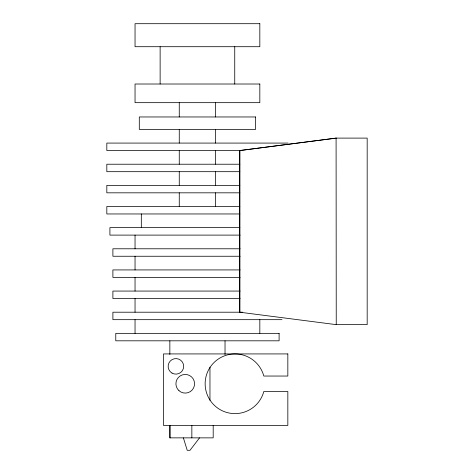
<?xml version="1.0" encoding="UTF-8"?>
<svg xmlns="http://www.w3.org/2000/svg" width="474" height="474" viewBox="0 0 474 474"><rect width="100%" height="100%" fill="white"/><g stroke="black" fill="none" stroke-linecap="round" stroke-linejoin="round"><path stroke-width="0.71" d="M199.542 437.863L190.009 450.3L187.224 450.3L183.379 437.863M336.244 138.106L239.708 150.542L239.708 312.206L336.244 324.643L336.09 138.106L367.178 138.106L367.178 324.643L336.09 324.643M336.09 138.118L239.868 150.542L239.868 312.206M288.056 143.083L106.822 143.083L106.822 150.542L240.561 150.542M239.832 164.223L106.822 164.223L106.822 171.683L239.832 171.683M239.832 185.364L106.822 185.364L106.822 192.823L239.832 192.823M239.832 206.504L106.822 206.504L106.822 213.964L239.868 213.964M239.868 227.644L109.909 227.644L109.909 235.104L240.122 235.104M240.122 248.785L112.895 248.785L112.895 256.25L240.122 256.25M240.122 269.925L112.895 269.925L112.895 277.391L240.122 277.391M240.122 291.066L112.895 291.066L112.895 298.531L240.122 298.531M242.629 312.206L112.895 312.206L112.895 319.672L281.983 319.672M259.829 319.672L259.829 333.346M234.743 46.707L234.743 84.011M225.026 340.812L225.026 354.487M215.617 102.668L215.617 116.965M215.617 129.402L215.617 143.083M215.617 150.542L215.617 164.223M215.617 171.683L215.617 185.364M215.617 192.823L215.617 206.504M213.193 425.427L213.193 437.863L169.728 437.863L169.728 425.427M209.964 367.19L209.964 400.364M191.852 425.427L191.852 437.863M179.261 102.668L179.261 116.965M179.261 129.402L179.261 143.083M179.261 150.542L179.261 164.223M179.261 171.683L179.261 185.364M179.261 192.823L179.261 206.504M170.119 425.427L170.119 437.863M169.852 340.812L169.852 354.487M160.129 46.707L160.129 84.011M141.317 213.964L141.317 227.644M135.043 235.104L135.043 248.785M135.043 256.25L135.043 269.925M135.043 277.391L135.043 291.066M135.043 298.531L135.043 312.206M135.043 319.672L135.043 333.346M259.829 23.7L135.043 23.7L135.043 46.707L259.829 46.707L259.829 23.7M259.829 84.011L135.043 84.011L135.043 102.668L259.829 102.668L259.829 84.011M255.581 116.965L139.297 116.965L139.297 129.402L255.581 129.402L255.581 116.965M279.103 333.346L115.775 333.346L115.775 340.812L279.103 340.812L279.103 333.346M287.837 353.924L163.483 353.924L163.483 425.427L287.837 425.427L287.837 391.494L263.817 391.494A29.844 29.844 0 0 1 217.868 408.215A29.844 29.844 0 0 1 217.868 359.322A29.844 29.844 0 0 1 263.817 376.042L287.837 376.042L287.837 353.924M172.032 373.091A7.774 7.774 0 0 0 183.687 366.361A7.774 7.774 0 0 0 172.032 359.63A7.774 7.774 0 0 0 172.032 373.091M178.971 390.671A9.326 9.326 0 0 0 194.358 385.747A9.326 9.326 0 0 0 182.401 374.887A9.326 9.326 0 0 0 178.971 390.671"/></g></svg>
